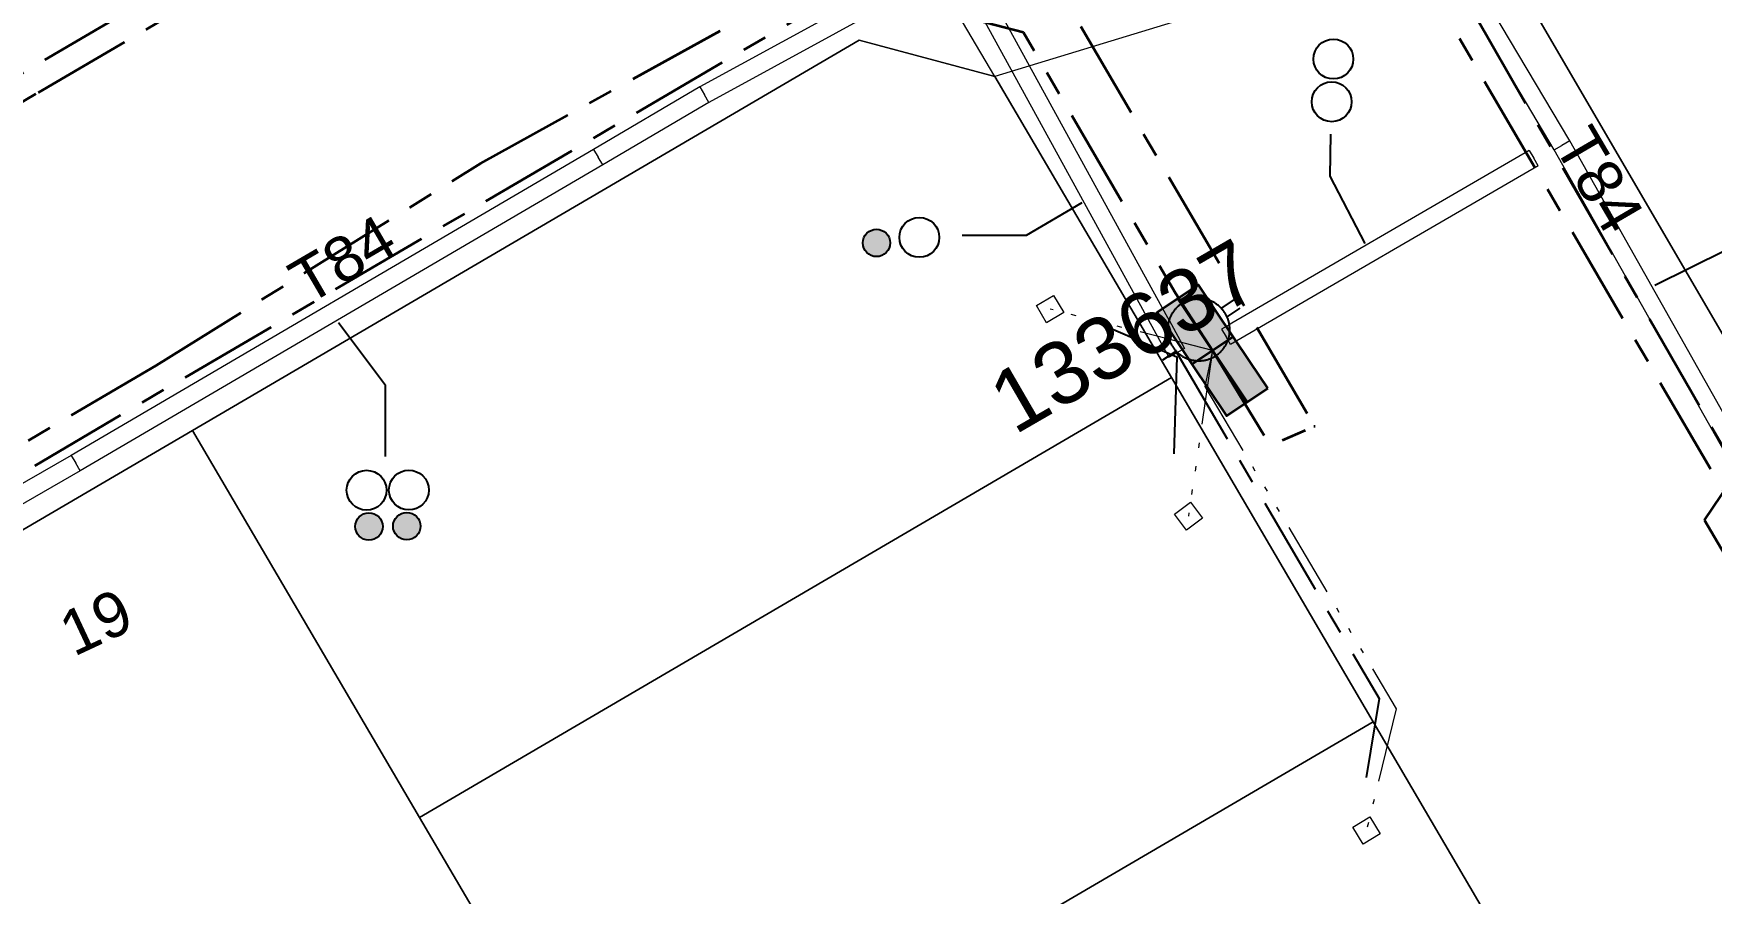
# Model space of a CAD drawing. Header units: metres. Extents: x 308278 to 310511, y 6271134 to 6272874.
# Drawn here: x 309205.5 to 309272.9, y 6272104.9 to 6272139.4 of the extents above; entities that cross this region are included whole.
import ezdxf
from ezdxf.enums import TextEntityAlignment as Align

# ---------------------------------------------------------------- set-up
doc = ezdxf.new("R2010")
doc.units = ezdxf.units.M
doc.set_wipeout_variables(frame=1)
doc.linetypes.add('Cable Exist UG', pattern=[7, 4, -1, 1, -1])
doc.linetypes.add('PHANTOMX2', pattern=[6.6, 3, -0.75, 0.2, -0.75, 0.2, -0.75, 0.2, -0.75])
doc.layers.get('0').update_dxf_attribs({"color": 6})
for name, color, linetype, lineweight in [('_User Miscellaneous1', 30, 'Continuous', 13), ('_User_HV_Exist', 1, 'Continuous', 35), ('_User_LV_Exist', 5, 'Continuous', 35), ('Cadastre Land Parcels_SP_EXT', 118, 'Continuous', 15), ('Cadastre Roads_SP_EXT', 218, 'Continuous', 15), ('Mains_HV_EXT', 13, 'Continuous', 25), ('Mains_LV_EXT', 163, 'Continuous', 25), ('Services_SP_EXT', 42, 'PHANTOMX2', 20)]:
    doc.layers.add(name, color=color, linetype=linetype, lineweight=lineweight)
for name, color, linetype in [('Duct_SP_EXT', 30, 'Continuous'), ('Equip_LV_EXT', 7, 'Continuous'), ('SupportsUG_SP_LV_EXT', 7, 'Continuous'), ('Trench_SP_EXT', 7, 'Continuous')]:
    doc.layers.add(name, color=color, linetype=linetype)
doc.styles.add('iecARIAL', font='arial.ttf', dxfattribs={"height": 2})
doc.styles.get("Standard").update_dxf_attribs({"font": 'arial.ttf'})

# ---------------------------------------------------------------- blocks, each defined once
blk = doc.blocks.new('PILLAR_EXT')
blk.add_hatch(color=256).paths.add_polyline_path([(-2.5, 1), (-2.5, -1), (2.5, -1), (2.5, 1)])
for p, q in [((0, 1), (0, -1)), ((-2.5, 0), (2.5, 0))]:
    blk.add_line(p, q)
at = {"ltscale": 10}
blk.add_line((2.5, 0), (-2.5, 0), dxfattribs=at)
blk.add_lwpolyline([(-2.5, -1), (-1.25, -1), (1.25, -1), (2.5, -1), (2.5, 1), (-2.5, 1)], close=True)
at = {"width": 0.9, "flags": 8}
blk.add_attdef('ASSET_NUM', text='', height=2, rotation=90, dxfattribs=at).set_placement((-2, 4), align=Align.MIDDLE_LEFT)
for tag, p, flags in [('OWNED_BY', (0, -0.2), 9), ('STATE', (0, -0.4), 9), ('SUPPORT_TYPE', (0, -0.6), 9), ('USAGE', (0, -0.8), 9), ('LEGEND', (0, -1), 9), ('LOCATION', (0, -1.2), 9), ('NOTES', (0, -1.4), 9), ('STREETNAME', (0, -1.8), 9), ('SUBURB', (0, -2), 1), ('PARENT', (0, -1.6), 9)]:
    blk.add_attdef(tag, p, '', height=0.2, dxfattribs=dict(flags=flags))
blk = doc.blocks.new('DUCT_EXT')
blk.add_circle((0, 0.8), 0.8)
at = {"flags": 1}
blk.add_attdef('Z', (0, 0), '', height=0.2, dxfattribs=at)
at = {"flags": 9}
for tag, p in [('DUCT_CODE', (0, 0)), ('XSECT_TYPE', (0, -0.2)), ('STATE', (0, -0.6)), ('FB_REFERENCE', (0, -0.4)), ('NOTES', (0, -0.8))]:
    blk.add_attdef(tag, text='', height=0.2, dxfattribs=at).set_placement(p, align=Align.MIDDLE_LEFT)
blk = doc.blocks.new('CCP_EXT')
at = {"flags": 9}
for tag, p in [('USAGE', (0, -1.2)), ('LEGEND', (0, -1.4)), ('STATE', (0, -1.8)), ('LIFE_SUPPORT', (0, -1.6)), ('NOTES', (0, -2))]:
    blk.add_attdef(tag, text='', height=0.2, dxfattribs=at).set_placement(p, align=Align.MIDDLE_LEFT)
at = {"transparency": 33554687}
blk.add_wipeout([(0, 0.566), (0.566, 0), (0, -0.566), (-0.566, 0)], dxfattribs=at)
blk.add_lwpolyline([(-0.566, 0), (0, 0.566), (0.566, 0), (0, -0.566), (-0.566, 0)])
at = {"flags": 1}
blk.add_attdef('Z', (0, 0), '', height=0.2, dxfattribs=at)
at = {"flags": 9}
for tag, p in [('CCP_TYPE', (0, 0)), ('OPERATING_VOLTAGE', (0, -0.6)), ('CONSTRUCTED_VOLTAGE', (0, -0.2)), ('NO_PHASES', (0, -0.4)), ('ORIENTATION', (0, -0.8)), ('OWNED_BY', (0, -1))]:
    blk.add_attdef(tag, text='', height=0.2, dxfattribs=at).set_placement(p, align=Align.MIDDLE_LEFT)
blk = doc.blocks.new('LV_UG_LINKS_OPEN_EXT')
at = {"layer": 'Equip_LV_EXT'}
for tag, height, flags, p in [('CONSTRUCTED_VOLTAGE', 0.167, 9, (3.167, -1.833)), ('NO_PHASES', 0.167, 9, (3.167, -2)), ('OPERATING_VOLTAGE', 0.2, 9, (3, -2.6)), ('ORIENTATION', 0.2, 9, (3, -2.8)), ('STATE', 0.2, 9, (3, -3)), ('SWITCH_TYPE', 0.2, 9, (3, -3.2)), ('USAGE', 0.2, 9, (3, -3.4)), ('OWNED_BY', 0.2, 9, (3, -3.8)), ('OPERATED_BY', 0.2, 9, (3, -4)), ('NOTES', 0.2, 9, (3, -3.6)), ('TYPE', 0.2, 9, (3, -4.6)), ('Z', 0.2, 1, (3, -4.8)), ('MAINTAINED_BY', 0.2, 9, (3, -4.2)), ('NUMBER_OF_PHASES', 0.2, 9, (3, -4.4))]:
    blk.add_attdef(tag, text='', height=height, dxfattribs=dict(at, flags=flags)).set_placement(p, align=Align.MIDDLE_LEFT)
at = {"transparency": 33554687}
blk.add_wipeout([(4, 1.25), (3.969, 1.25), (3.939, 1.248), (3.908, 1.247), (3.877, 1.244), (3.847, 1.241), (3.817, 1.236), (3.786, 1.232), (3.756, 1.226), (3.726, 1.22), (3.696, 1.213), (3.667, 1.205), (3.637, 1.196), (3.608, 1.187), (3.579, 1.177), (3.55, 1.166), (3.522, 1.155), (3.493, 1.143), (3.466, 1.13), (3.438, 1.117), (3.411, 1.102), (3.384, 1.088), (3.357, 1.072), (3.331, 1.056), (3.306, 1.039), (3.28, 1.022), (3.255, 1.004), (3.231, 0.985), (3.207, 0.966), (3.184, 0.947), (3.161, 0.926), (3.138, 0.905), (3.116, 0.884), (3.095, 0.862), (3.074, 0.839), (3.053, 0.816), (3.034, 0.793), (3.015, 0.769), (2.996, 0.745), (2.978, 0.72), (2.961, 0.694), (2.944, 0.669), (2.928, 0.643), (2.912, 0.616), (2.898, 0.589), (2.883, 0.562), (2.87, 0.534), (2.857, 0.507), (2.845, 0.478), (2.834, 0.45), (2.823, 0.421), (2.813, 0.392), (2.804, 0.363), (2.795, 0.333), (2.787, 0.304), (2.78, 0.274), (2.774, 0.244), (2.768, 0.214), (2.764, 0.183), (2.759, 0.153), (2.756, 0.123), (2.753, 0.092), (2.752, 0.061), (2.75, 0.031), (2.75, 0), (2.75, -0.031), (2.752, -0.061), (2.753, -0.092), (2.756, -0.123), (2.759, -0.153), (2.764, -0.183), (2.768, -0.214), (2.774, -0.244), (2.78, -0.274), (2.787, -0.304), (2.795, -0.333), (2.804, -0.363), (2.813, -0.392), (2.823, -0.421), (2.834, -0.45), (2.845, -0.478), (2.857, -0.507), (2.87, -0.534), (2.883, -0.562), (2.898, -0.589), (2.912, -0.616), (2.928, -0.643), (2.944, -0.669), (2.961, -0.694), (2.978, -0.72), (2.996, -0.745), (3.015, -0.769), (3.034, -0.793), (3.053, -0.816), (3.074, -0.839), (3.095, -0.862), (3.116, -0.884), (3.138, -0.905), (3.161, -0.926), (3.184, -0.947), (3.207, -0.966), (3.231, -0.985), (3.255, -1.004), (3.28, -1.022), (3.306, -1.039), (3.331, -1.056), (3.357, -1.072), (3.384, -1.088), (3.411, -1.102), (3.438, -1.117), (3.466, -1.13), (3.493, -1.143), (3.522, -1.155), (3.55, -1.166), (3.579, -1.177), (3.608, -1.187), (3.637, -1.196), (3.667, -1.205), (3.696, -1.213), (3.726, -1.22), (3.756, -1.226), (3.786, -1.232), (3.817, -1.236), (3.847, -1.241), (3.877, -1.244), (3.908, -1.247), (3.939, -1.248), (3.969, -1.25), (4, -1.25), (4.031, -1.25), (4.061, -1.248), (4.092, -1.247), (4.123, -1.244), (4.153, -1.241), (4.183, -1.236), (4.214, -1.232), (4.244, -1.226), (4.274, -1.22), (4.304, -1.213), (4.333, -1.205), (4.363, -1.196), (4.392, -1.187), (4.421, -1.177), (4.45, -1.166), (4.478, -1.155), (4.507, -1.143), (4.534, -1.13), (4.562, -1.117), (4.589, -1.102), (4.616, -1.088), (4.643, -1.072), (4.669, -1.056), (4.694, -1.039), (4.72, -1.022), (4.745, -1.004), (4.769, -0.985), (4.793, -0.966), (4.816, -0.947), (4.839, -0.926), (4.862, -0.905), (4.884, -0.884), (4.905, -0.862), (4.926, -0.839), (4.947, -0.816), (4.966, -0.793), (4.985, -0.769), (5.004, -0.745), (5.022, -0.72), (5.039, -0.694), (5.056, -0.669), (5.072, -0.643), (5.088, -0.616), (5.102, -0.589), (5.117, -0.562), (5.13, -0.534), (5.143, -0.507), (5.155, -0.478), (5.166, -0.45), (5.177, -0.421), (5.187, -0.392), (5.196, -0.363), (5.205, -0.333), (5.213, -0.304), (5.22, -0.274), (5.226, -0.244), (5.232, -0.214), (5.236, -0.183), (5.241, -0.153), (5.244, -0.123), (5.247, -0.092), (5.248, -0.061), (5.25, -0.031), (5.25, 0), (5.25, 0.031), (5.248, 0.061), (5.247, 0.092), (5.244, 0.123), (5.241, 0.153), (5.236, 0.183), (5.232, 0.214), (5.226, 0.244), (5.22, 0.274), (5.213, 0.304), (5.205, 0.333), (5.196, 0.363), (5.187, 0.392), (5.177, 0.421), (5.166, 0.45), (5.155, 0.478), (5.143, 0.507), (5.13, 0.534), (5.117, 0.562), (5.102, 0.589), (5.088, 0.616), (5.072, 0.643), (5.056, 0.669), (5.039, 0.694), (5.022, 0.72), (5.004, 0.745), (4.985, 0.769), (4.966, 0.793), (4.947, 0.816), (4.926, 0.839), (4.905, 0.862), (4.884, 0.884), (4.862, 0.905), (4.839, 0.926), (4.816, 0.947), (4.793, 0.966), (4.769, 0.985), (4.745, 1.004), (4.72, 1.022), (4.694, 1.039), (4.669, 1.056), (4.643, 1.072), (4.616, 1.088), (4.589, 1.102), (4.562, 1.117), (4.534, 1.13), (4.507, 1.143), (4.478, 1.155), (4.45, 1.166), (4.421, 1.177), (4.392, 1.187), (4.363, 1.196), (4.333, 1.205), (4.304, 1.213), (4.274, 1.22), (4.244, 1.226), (4.214, 1.232), (4.183, 1.236), (4.153, 1.241), (4.123, 1.244), (4.092, 1.247), (4.061, 1.248), (4.031, 1.25)], dxfattribs=at).dxf.layer = 'Equip_LV_EXT'
at = {"layer": 'Equip_LV_EXT'}
for p, q in [((3.792, 1.863), (3.792, 1.232)), ((4.208, 1.863), (4.208, 1.232)), ((3.792, -1.232), (3.792, -1.863)), ((4.208, -1.232), (4.208, -1.863))]:
    blk.add_line(p, q, dxfattribs=at)
at = {"layer": 'Equip_LV_EXT', "flags": 128}
blk.add_lwpolyline([(4, 1.25), (3.969, 1.25), (3.939, 1.248), (3.908, 1.247), (3.877, 1.244), (3.847, 1.241), (3.817, 1.236), (3.786, 1.232), (3.756, 1.226), (3.726, 1.22), (3.696, 1.213), (3.667, 1.205), (3.637, 1.196), (3.608, 1.187), (3.579, 1.177), (3.55, 1.166), (3.522, 1.155), (3.493, 1.143), (3.466, 1.13), (3.438, 1.117), (3.411, 1.102), (3.384, 1.088), (3.357, 1.072), (3.331, 1.056), (3.306, 1.039), (3.28, 1.022), (3.255, 1.004), (3.231, 0.985), (3.207, 0.966), (3.184, 0.947), (3.161, 0.926), (3.138, 0.905), (3.116, 0.884), (3.095, 0.862), (3.074, 0.839), (3.053, 0.816), (3.034, 0.793), (3.015, 0.769), (2.996, 0.745), (2.978, 0.72), (2.961, 0.694), (2.944, 0.669), (2.928, 0.643), (2.912, 0.616), (2.898, 0.589), (2.883, 0.562), (2.87, 0.534), (2.857, 0.507), (2.845, 0.478), (2.834, 0.45), (2.823, 0.421), (2.813, 0.392), (2.804, 0.363), (2.795, 0.333), (2.787, 0.304), (2.78, 0.274), (2.774, 0.244), (2.768, 0.214), (2.764, 0.183), (2.759, 0.153), (2.756, 0.123), (2.753, 0.092), (2.752, 0.061), (2.75, 0.031), (2.75, 0), (2.75, -0.031), (2.752, -0.061), (2.753, -0.092), (2.756, -0.123), (2.759, -0.153), (2.764, -0.183), (2.768, -0.214), (2.774, -0.244), (2.78, -0.274), (2.787, -0.304), (2.795, -0.333), (2.804, -0.363), (2.813, -0.392), (2.823, -0.421), (2.834, -0.45), (2.845, -0.478), (2.857, -0.507), (2.87, -0.534), (2.883, -0.562), (2.898, -0.589), (2.912, -0.616), (2.928, -0.643), (2.944, -0.669), (2.961, -0.694), (2.978, -0.72), (2.996, -0.745), (3.015, -0.769), (3.034, -0.793), (3.053, -0.816), (3.074, -0.839), (3.095, -0.862), (3.116, -0.884), (3.138, -0.905), (3.161, -0.926), (3.184, -0.947), (3.207, -0.966), (3.231, -0.985), (3.255, -1.004), (3.28, -1.022), (3.306, -1.039), (3.331, -1.056), (3.357, -1.072), (3.384, -1.088), (3.411, -1.102), (3.438, -1.117), (3.466, -1.13), (3.493, -1.143), (3.522, -1.155), (3.55, -1.166), (3.579, -1.177), (3.608, -1.187), (3.637, -1.196), (3.667, -1.205), (3.696, -1.213), (3.726, -1.22), (3.756, -1.226), (3.786, -1.232), (3.817, -1.236), (3.847, -1.241), (3.877, -1.244), (3.908, -1.247), (3.939, -1.248), (3.969, -1.25), (4, -1.25), (4.031, -1.25), (4.061, -1.248), (4.092, -1.247), (4.123, -1.244), (4.153, -1.241), (4.183, -1.236), (4.214, -1.232), (4.244, -1.226), (4.274, -1.22), (4.304, -1.213), (4.333, -1.205), (4.363, -1.196), (4.392, -1.187), (4.421, -1.177), (4.45, -1.166), (4.478, -1.155), (4.507, -1.143), (4.534, -1.13), (4.562, -1.117), (4.589, -1.102), (4.616, -1.088), (4.643, -1.072), (4.669, -1.056), (4.694, -1.039), (4.72, -1.022), (4.745, -1.004), (4.769, -0.985), (4.793, -0.966), (4.816, -0.947), (4.839, -0.926), (4.862, -0.905), (4.884, -0.884), (4.905, -0.862), (4.926, -0.839), (4.947, -0.816), (4.966, -0.793), (4.985, -0.769), (5.004, -0.745), (5.022, -0.72), (5.039, -0.694), (5.056, -0.669), (5.072, -0.643), (5.088, -0.616), (5.102, -0.589), (5.117, -0.562), (5.13, -0.534), (5.143, -0.507), (5.155, -0.478), (5.166, -0.45), (5.177, -0.421), (5.187, -0.392), (5.196, -0.363), (5.205, -0.333), (5.213, -0.304), (5.22, -0.274), (5.226, -0.244), (5.232, -0.214), (5.236, -0.183), (5.241, -0.153), (5.244, -0.123), (5.247, -0.092), (5.248, -0.061), (5.25, -0.031), (5.25, 0), (5.25, 0.031), (5.248, 0.061), (5.247, 0.092), (5.244, 0.123), (5.241, 0.153), (5.236, 0.183), (5.232, 0.214), (5.226, 0.244), (5.22, 0.274), (5.213, 0.304), (5.205, 0.333), (5.196, 0.363), (5.187, 0.392), (5.177, 0.421), (5.166, 0.45), (5.155, 0.478), (5.143, 0.507), (5.13, 0.534), (5.117, 0.562), (5.102, 0.589), (5.088, 0.616), (5.072, 0.643), (5.056, 0.669), (5.039, 0.694), (5.022, 0.72), (5.004, 0.745), (4.985, 0.769), (4.966, 0.793), (4.947, 0.816), (4.926, 0.839), (4.905, 0.862), (4.884, 0.884), (4.862, 0.905), (4.839, 0.926), (4.816, 0.947), (4.793, 0.966), (4.769, 0.985), (4.745, 1.004), (4.72, 1.022), (4.694, 1.039), (4.669, 1.056), (4.643, 1.072), (4.616, 1.088), (4.589, 1.102), (4.562, 1.117), (4.534, 1.13), (4.507, 1.143), (4.478, 1.155), (4.45, 1.166), (4.421, 1.177), (4.392, 1.187), (4.363, 1.196), (4.333, 1.205), (4.304, 1.213), (4.274, 1.22), (4.244, 1.226), (4.214, 1.232), (4.183, 1.236), (4.153, 1.241), (4.123, 1.244), (4.092, 1.247), (4.061, 1.248), (4.031, 1.25)], close=True, dxfattribs=at)
at = {"layer": 'Equip_LV_EXT', "flags": 9}
blk.add_attdef('ACTUAL_STATUS', text='', height=0.167, dxfattribs=at).set_placement((3.167, -1.667), align=Align.MIDDLE_LEFT)
blk = doc.blocks.new('CABLE_LARGE_EXT')
h = blk.add_hatch(color=256)
edge = h.paths.add_edge_path()
edge.add_arc((0, 0.55), 0.55, 0, 360)
blk.add_circle((0, 0.55), 0.55)
at = {"flags": 1}
blk.add_attdef('Z', (0, 0), '', height=0.2, dxfattribs=at)
at = {"flags": 9}
for tag, p in [('COND_CODE', (0, 0)), ('XSECT_SIZE', (0, -0.6)), ('STATE', (0, -0.4)), ('FB_REFERENCE', (0, -0.2)), ('NOTES', (0, -0.8))]:
    blk.add_attdef(tag, text='', height=0.2, dxfattribs=at).set_placement(p, align=Align.MIDDLE_LEFT)

msp = doc.modelspace()

# ---------------------------------------------------------------- linework, layer by layer
at = {"layer": '_User Miscellaneous1'}
for p, q in [((309240.687, 6272141.872), (309232.255, 6272137.259)), ((309266.544, 6272134.73), (309262.218, 6272142.038)), ((309267.168, 6272135.09), (309262.838, 6272142.404)), ((309241.033, 6272141.24), (309232.61, 6272136.633)), ((309232.255, 6272137.259), (309227.987, 6272134.747)), ((309232.255, 6272137.259), (309232.433, 6272136.946)), ((309232.61, 6272136.633), (309228.352, 6272134.126)), ((309232.61, 6272136.633), (309232.433, 6272136.946)), ((309267.168, 6272135.09), (309266.856, 6272134.91)), ((309275.497, 6272120.311), (309267.168, 6272135.09)), ((309227.987, 6272134.747), (309207.013, 6272122.453)), ((309227.987, 6272134.747), (309228.17, 6272134.436)), ((309228.352, 6272134.126), (309228.17, 6272134.436)), ((309265.542, 6272134.705), (309265.723, 6272134.394)), ((309265.904, 6272134.083), (309265.723, 6272134.394)), ((309266.544, 6272134.73), (309266.856, 6272134.91)), ((309274.87, 6272119.957), (309266.544, 6272134.73)), ((309228.352, 6272134.126), (309207.377, 6272121.832)), ((309207.014, 6272122.454), (309179.556, 6272106.662)), ((309207.013, 6272122.453), (309207.014, 6272122.454)), ((309207.013, 6272122.453), (309207.195, 6272122.143)), ((309207.014, 6272122.454), (309207.195, 6272122.143)), ((309207.375, 6272121.831), (309179.915, 6272106.038)), ((309207.377, 6272121.832), (309207.195, 6272122.143)), ((309207.375, 6272121.831), (309207.195, 6272122.143)), ((309207.377, 6272121.832), (309207.375, 6272121.831))]:
    msp.add_line(p, q, dxfattribs=at)
at = {"layer": '_User_HV_Exist', "linetype": 'Cable Exist UG'}
msp.add_lwpolyline([(309383.486, 6272125.654), (309383.511, 6272123.687), (309383.511, 6272123.687), (309368.042, 6272118.477), (309367.174, 6272120.712), (309367.174, 6272120.712, -0.029914), (309364.909, 6272127.619), (309364.909, 6272127.619), (309361.117, 6272141.039), (309352.7, 6272170.413), (309345.481, 6272174.178), (309330.629, 6272169.941), (309297.096, 6272160.347), (309281.963, 6272156.002), (309281.963, 6272156.002), (309263.651, 6272150.763), (309260.229, 6272143.521), (309278.986, 6272111.332), (309295.646, 6272082.597)], format="xyb", dxfattribs=at)
for points in [[(309073.681, 6272094.128), (309083.327, 6272081.363), (309059.393, 6272063.276), (309053.364, 6272071.255), (309050.97, 6272069.446), (309047.937, 6272067.153), (309047.937, 6272067.153), (309065.751, 6272043.969), (309073.821, 6272042.874), (309086.772, 6272052.642), (309089.081, 6272054.378), (309089.081, 6272054.378), (309134.703, 6272088.828), (309170.496, 6272115.875), (309179.484, 6272121.694), (309183.05, 6272123.774), (309194.388, 6272130.395), (309205.704, 6272137.037), (309232.218, 6272152.573), (309233.723, 6272159.489), (309234.093, 6272160.728), (309232.85, 6272162.865)], [(309046.34, 6272065.948), (309064.654, 6272042.104), (309074.335, 6272040.782), (309087.956, 6272051.029), (309090.283, 6272052.78), (309135.905, 6272087.229), (309172.057, 6272114.553), (309172.483, 6272114.829), (309180.467, 6272108.201), (309180.467, 6272108.201), (309182.94, 6272109.866), (309187.766, 6272112.775), (309194.954, 6272116.968), (309210.427, 6272126.07), (309223.446, 6272134.186), (309238.168, 6272142.336), (309242.288, 6272141.642)]]:
    msp.add_lwpolyline(points, dxfattribs=at)
at = {"layer": '_User_LV_Exist', "linetype": 'Cable Exist UG', "flags": 128}
for points in [[(309193.884, 6272131.259), (309195.596, 6272132.257), (309195.596, 6272132.257), (309205.2, 6272137.901), (309229.039, 6272151.876), (309230.047, 6272150.149), (309230.047, 6272150.149), (309233.079, 6272151.918), (309234.388, 6272157.62), (309232.993, 6272160.847)], [(309292.331, 6272090.106), (309289.775, 6272090.526), (309289.775, 6272090.526), (309272.583, 6272119.857), (309273.896, 6272121.796), (309273.896, 6272121.796), (309261.391, 6272143.571), (309264.32, 6272149.92), (309269.859, 6272151.484), (309269.808, 6272153.55), (309269.808, 6272153.55), (309296.024, 6272161.083), (309297.933, 6272159.559)]]:
    msp.add_lwpolyline(points, dxfattribs=at)
at = {"layer": 'Cadastre Land Parcels_SP_EXT', "linetype": 'Continuous'}
for points in [[(309295.092, 6272117.488), (309282.869, 6272153.181), (309265.606, 6272148.251), (309263.774, 6272143.695), (309281.91, 6272112.573), (309295.092, 6272117.488)], [(309251.177, 6272125.579), (309249.09, 6272129.142), (309244.09, 6272137.675), (309238.649, 6272139.138), (309211.887, 6272123.462), (309221.002, 6272107.913), (309251.177, 6272125.579)], [(309259.274, 6272111.759), (309251.177, 6272125.579), (309221.002, 6272107.913), (309229.1, 6272094.092), (309259.274, 6272111.759)], [(309230.511, 6272091.683), (309229.1, 6272094.092), (309221.002, 6272107.913), (309211.887, 6272123.462), (309196.534, 6272114.469), (309217.564, 6272083.508), (309230.511, 6272091.683)], [(309267.364, 6272097.953), (309259.274, 6272111.759), (309229.1, 6272094.092), (309230.511, 6272091.683), (309237.197, 6272080.271), (309267.364, 6272097.953)]]:
    msp.add_lwpolyline(points, close=True, dxfattribs=at)
at = {"layer": 'Cadastre Roads_SP_EXT', "linetype": 'Continuous'}
msp.add_lwpolyline([(309196.534, 6272114.469), (309211.887, 6272123.462), (309238.649, 6272139.138), (309244.09, 6272137.675), (309242.236, 6272140.839), (309242.236, 6272140.839), (309235.711, 6272152.004), (309231.052, 6272159.975), (309229.643, 6272154.534), (309204.195, 6272139.626)], dxfattribs=at)
at = {"layer": 'Duct_SP_EXT'}
for points in [[(309257.56, 6272135.36), (309257.542, 6272133.677), (309258.949, 6272130.966)], [(309242.778, 6272131.301), (309245.357, 6272131.301), (309247.596, 6272132.616)], [(309275.143, 6272130.695), (309273.444, 6272130.695), (309270.592, 6272129.275)], [(309219.634, 6272122.411), (309219.634, 6272125.266), (309217.742, 6272127.784)]]:
    msp.add_lwpolyline(points, dxfattribs=at)
at = {"layer": 'Mains_HV_EXT', "linetype": 'Cable Exist UG'}
msp.add_lwpolyline([(309383.486, 6272125.654), (309383.511, 6272123.687), (309383.511, 6272123.687), (309368.042, 6272118.477), (309367.174, 6272120.712), (309367.174, 6272120.712, -0.029914), (309364.909, 6272127.619), (309364.909, 6272127.619), (309361.117, 6272141.039), (309352.7, 6272170.413), (309345.481, 6272174.178), (309330.629, 6272169.941), (309297.096, 6272160.347), (309281.963, 6272156.002), (309281.963, 6272156.002), (309263.651, 6272150.763), (309260.229, 6272143.521), (309278.986, 6272111.332), (309295.646, 6272082.597)], format="xyb", dxfattribs=at)
for points in [[(309052.727, 6272073.323), (309051.132, 6272071.977), (309046.742, 6272068.743), (309047.133, 6272068.199), (309047.133, 6272068.199), (309065.751, 6272043.969), (309073.821, 6272042.874), (309086.772, 6272052.642), (309089.081, 6272054.378), (309089.081, 6272054.378), (309134.703, 6272088.828), (309170.496, 6272115.875), (309179.484, 6272121.694), (309183.05, 6272123.774), (309194.388, 6272130.395), (309205.704, 6272137.037), (309232.218, 6272152.573), (309233.723, 6272159.489), (309234.093, 6272160.728), (309232.85, 6272162.865)], [(309052.727, 6272073.323), (309050.778, 6272074.209), (309043.886, 6272069.157), (309045.538, 6272066.993), (309045.538, 6272066.993), (309064.654, 6272042.104), (309074.335, 6272040.782), (309087.956, 6272051.029), (309090.283, 6272052.78), (309135.905, 6272087.229), (309172.057, 6272114.553), (309172.483, 6272114.829), (309180.467, 6272108.201), (309180.467, 6272108.201), (309182.94, 6272109.866), (309187.766, 6272112.775), (309194.954, 6272116.968), (309210.427, 6272126.07), (309223.446, 6272134.186), (309238.168, 6272142.336), (309242.288, 6272141.642)]]:
    msp.add_lwpolyline(points, dxfattribs=at)
at = {"layer": 'Trench_SP_EXT', "linetype": 'Cable Exist UG'}
msp.add_lwpolyline([(309248.05, 6272127.86), (309251.395, 6272126.415), (309251.28, 6272122.516)], dxfattribs=at)

# ---------------------------------------------------------------- block references
at = {"layer": 'Duct_SP_EXT', "rotation": 270.0574757182005}
for p in [(309256.881, 6272138.378), (309256.813, 6272136.661)]:
    msp.add_blockref('DUCT_EXT', p, dxfattribs=at)
at = {"layer": 'Duct_SP_EXT'}
for name, p in [('DUCT_EXT', (309241.061, 6272130.415)), ('CABLE_LARGE_EXT', (309239.344, 6272130.44)), ('DUCT_EXT', (309218.872, 6272120.258)), ('DUCT_EXT', (309220.57, 6272120.263)), ('CABLE_LARGE_EXT', (309218.969, 6272119.05)), ('CABLE_LARGE_EXT', (309220.484, 6272119.066))]:
    msp.add_blockref(name, p, dxfattribs=at)
at = {"layer": 'SupportsUG_SP_LV_EXT'}
ref = msp.add_blockref('PILLAR_EXT', (309252.83, 6272126.675), dxfattribs=dict(at, rotation=123.7362676156609))
ref.add_attrib('ASSET_NUM', '133637', dxfattribs={"layer": '0', "height": 2.5, "rotation": 30.07939, "style": 'iecARIAL'}).set_placement((309254.33, 6272130.175), align=Align.MIDDLE_RIGHT)

# ---------------------------------------------------------------- texts
at = {"layer": 'Cadastre Land Parcels_SP_EXT'}
msp.add_text('19', height=1.8, rotation=25.06137, dxfattribs=at).set_placement((309207.118, 6272114.354))
at = {"layer": 'Mains_LV_EXT'}
for rotation, p in [(300.35022, (309266.483, 6272134.945)), (30.25749, (309216.487, 6272128.464))]:
    msp.add_text('T84', height=1.8, rotation=rotation, dxfattribs=at).set_placement(p)

# ---------------------------------------------------------------- next in the draw order: block references
at = {"layer": 'Services_SP_EXT'}
for p, rotation in [((309246.311, 6272128.334), 345.7362675762554), ((309251.865, 6272120.018), 81.73626784748032), ((309259.008, 6272107.389), 76.26349494235913)]:
    msp.add_blockref('CCP_EXT', p, dxfattribs=dict(at, rotation=rotation))

# ---------------------------------------------------------------- next in the draw order: linework, layer by layer
at = {"layer": 'Cadastre Roads_SP_EXT', "linetype": 'Continuous'}
msp.add_lwpolyline([(309281.91, 6272112.573), (309263.774, 6272143.695), (309244.09, 6272137.675), (309249.09, 6272129.142), (309251.177, 6272125.579), (309259.274, 6272111.759), (309267.364, 6272097.953), (309269.573, 6272094.182), (309288.784, 6272061.396)], dxfattribs=at)
at = {"layer": 'Trench_SP_EXT', "linetype": 'Cable Exist UG'}
msp.add_lwpolyline([(309251.393, 6272126.575), (309259.516, 6272112.688), (309259.003, 6272109.522)], dxfattribs=at)

# ---------------------------------------------------------------- next in the draw order: block references
at = {"layer": 'Equip_LV_EXT', "rotation": 123.7362676156609}
msp.add_blockref('LV_UG_LINKS_OPEN_EXT', (309254.496, 6272124.18), dxfattribs=at)

# ---------------------------------------------------------------- next in the draw order: linework, layer by layer
at = {"layer": '_User Miscellaneous1'}
for p, q in [((309243.419, 6272141.864), (309251.708, 6272126.748)), ((309242.788, 6272141.517), (309251.077, 6272126.402)), ((309265.542, 6272134.705), (309253.195, 6272127.529)), ((309265.904, 6272134.083), (309253.557, 6272126.907)), ((309253.195, 6272127.529), (309253.376, 6272127.218)), ((309253.557, 6272126.907), (309253.376, 6272127.218)), ((309251.077, 6272126.402), (309251.393, 6272126.575)), ((309251.708, 6272126.748), (309251.393, 6272126.575))]:
    msp.add_line(p, q, dxfattribs=at)
at = {"layer": '_User_LV_Exist', "linetype": 'Cable Exist UG', "flags": 128}
for points in [[(309252.83, 6272126.675), (309255.146, 6272122.86), (309256.93, 6272123.633), (309256.93, 6272123.633), (309252.719, 6272130.822), (309245.688, 6272142.861), (309244.956, 6272144.112), (309244.956, 6272144.112), (309259.555, 6272149.044), (309261.569, 6272153.255), (309284.112, 6272159.74), (309296.161, 6272162.989), (309297.933, 6272159.559)], [(309252.83, 6272126.675), (309251.341, 6272128.978), (309251.341, 6272128.978), (309245.24, 6272139.44), (309238.314, 6272141.263), (309210.931, 6272125.206), (309195.458, 6272116.104), (309195.458, 6272116.104), (309188.276, 6272111.914), (309183.462, 6272109.013), (309181.051, 6272107.514)]]:
    msp.add_lwpolyline(points, dxfattribs=at)
at = {"layer": 'Services_SP_EXT'}
for points in [[(309252.83, 6272126.675), (309246.311, 6272128.334)], [(309252.83, 6272126.675), (309251.865, 6272120.018)], [(309252.83, 6272126.675), (309252.518, 6272125.229), (309252.518, 6272125.229), (309260.204, 6272112.281), (309259.008, 6272107.389)]]:
    msp.add_lwpolyline(points, dxfattribs=at)

# ---------------------------------------------------------------- next in the draw order: block references
at = {"layer": '_User_LV_Exist'}
ref = msp.add_blockref('PILLAR_EXT', (309252.83, 6272126.675), dxfattribs=dict(at, rotation=123.7362676156609))
ref.add_attrib('ASSET_NUM', '133637', dxfattribs={"layer": '0', "height": 2.5, "rotation": 30.07939, "style": 'iecARIAL'}).set_placement((309254.33, 6272130.175), align=Align.MIDDLE_RIGHT)

doc.saveas('drawing.dxf')
